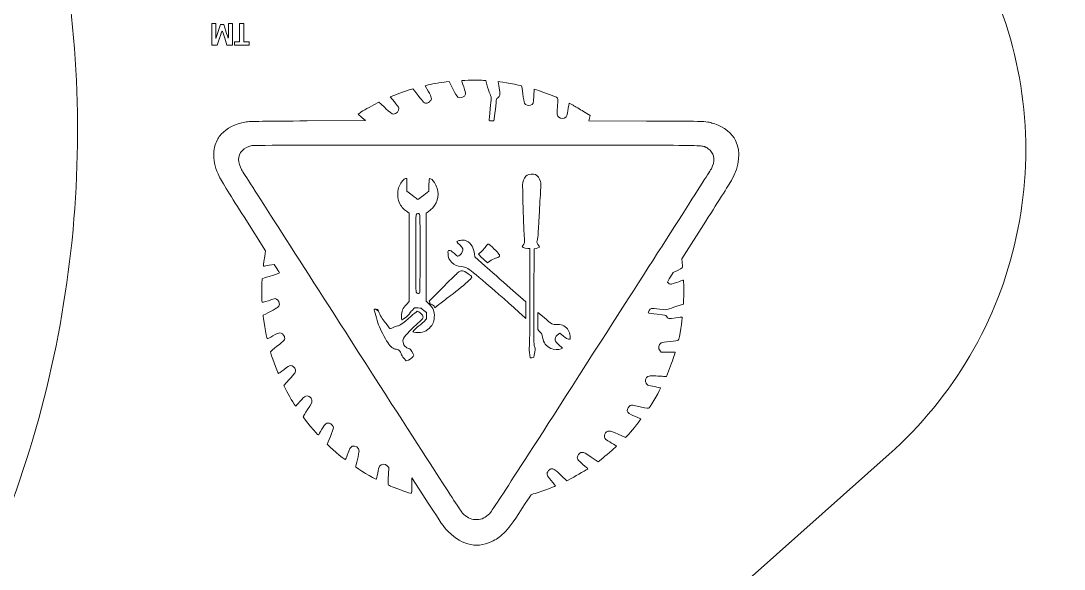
# Model space of a CAD drawing. Header units: inches. Extents: x -185 to 634, y 30 to 850.
# Drawn here: x -53.4 to 55.5, y 113.9 to 171.1 of the extents above; entities that cross this region are included whole.
import ezdxf

# ---------------------------------------------------------------- set-up
doc = ezdxf.new("R2010")
doc.units = ezdxf.units.IN
doc.header["$MEASUREMENT"] = 0
doc.layers.add('_U+00CD_U+00BC_U+00B2_U+00E3 1', color=7, linetype='Continuous')

msp = doc.modelspace()

# ---------------------------------------------------------------- linework, layer by layer
at = {"layer": '_U+00CD_U+00BC_U+00B2_U+00E3 1', "color": 1, "lineweight": 18, "true_color": 0xff0000}
for points in [[(-30.12, 169.87), (-30.12, 168.92), (-29.84, 168.92), (-29.55, 168.92), (-29.55, 168.74), (-29.55, 168.56), (-30.32, 168.56), (-31.09, 168.56), (-31.09, 168.74), (-31.09, 168.92), (-30.84, 168.92), (-30.58, 168.92), (-30.58, 169.87), (-30.58, 170.82), (-30.35, 170.82), (-30.12, 170.82), (-30.12, 169.87)], [(-5.09, 164.9), (-5.09, 164.9)], [(-10.4, 154.47), (-10.4, 154.47)]]:
    msp.add_lwpolyline(points, dxfattribs=at)
at = {"layer": '_U+00CD_U+00BC_U+00B2_U+00E3 1', "color": 7, "lineweight": 18, "true_color": 0xffffff}
for points in [[(-11.11, 469.04), (-10.46, 469.28), (-9.8, 469.46), (-9.13, 469.6), (-7.67, 469.9), (-6.18, 469.97), (-4.7, 469.81), (-3.22, 469.65), (-1.78, 469.25), (-0.43, 468.64), (0.93, 468.03), (2.18, 467.21), (3.28, 466.2), (4.38, 465.2), (5.32, 464.04), (6.05, 462.74), (6.05, 462.74), (163.75, 186.22), (163.75, 186.22), (164.49, 184.93), (165.16, 183.59), (165.76, 182.22), (167.56, 178.13), (168.69, 173.8), (169.13, 169.35), (169.57, 164.9), (169.31, 160.44), (168.35, 156.07), (167.4, 151.7), (165.77, 147.54), (163.51, 143.68), (161.25, 139.82), (158.42, 136.36), (155.08, 133.39), (155.08, 133.39), (50.81, 40.64), (50.81, 40.64), (49.34, 39.34), (47.64, 38.36), (45.77, 37.75), (44.35, 37.29), (42.88, 37.06), (41.39, 37.06), (41.39, 37.06), (37.32, 37.06), (37.32, 37.06), (36.33, 37.06), (35.34, 37.16), (34.37, 37.37), (32.91, 37.68), (31.52, 38.21), (30.23, 38.96), (28.94, 39.7), (27.78, 40.64), (26.78, 41.75), (25.79, 42.85), (24.97, 44.1), (24.37, 45.47), (23.76, 46.83), (23.38, 48.27), (23.22, 49.75), (23.07, 51.23), (23.14, 52.72), (23.45, 54.18), (23.76, 55.64), (24.3, 57.03), (25.04, 58.32), (25.04, 58.32), (55.17, 110.5), (55.17, 110.5), (61.13, 120.83), (65.41, 131.96), (67.89, 143.62), (70.36, 155.29), (70.99, 167.19), (69.74, 179.05), (68.77, 188.26), (66.69, 197.28), (63.53, 205.98), (63.53, 205.98), (42.8, 262.91), (42.8, 262.91), (40.21, 270.03), (36.53, 276.67), (31.87, 282.64), (27.2, 288.62), (21.65, 293.79), (15.37, 298.03), (9.08, 302.27), (2.21, 305.47), (-5.08, 307.56), (-11.56, 309.42), (-18.23, 310.36), (-24.96, 310.36), (-24.96, 310.36), (-24.96, 345.08), (-24.96, 345.08), (-24.96, 345.08), (-3.7, 345.08), (-3.7, 345.08), (-3.7, 345.08), (-3.7, 352.88), (-3.7, 352.88), (-3.7, 352.88), (-24.96, 352.88), (-24.96, 352.88), (-24.96, 352.88), (-24.96, 444.29), (-24.96, 444.29), (-24.96, 444.29), (-3.7, 444.29), (-3.7, 444.29), (-3.7, 444.29), (-3.7, 452.09), (-3.7, 452.09), (-3.7, 452.09), (-24.96, 452.09), (-24.96, 452.09), (-24.96, 453.68), (-24.74, 455.25), (-24.3, 456.78), (-23.81, 458.5), (-23.05, 460.12), (-22.05, 461.6), (-21.05, 463.08), (-19.83, 464.39), (-18.42, 465.49), (-17.01, 466.59), (-15.45, 467.46), (-13.77, 468.07), (-13.77, 468.07), (-11.11, 469.04), (-11.11, 469.04)], [(-128.95, 461.54), (-128.3, 461.78), (-127.64, 461.97), (-126.97, 462.11), (-125.51, 462.41), (-124.02, 462.48), (-122.54, 462.31), (-121.06, 462.15), (-119.62, 461.76), (-118.27, 461.14), (-116.91, 460.53), (-115.66, 459.71), (-114.56, 458.71), (-113.46, 457.71), (-112.53, 456.54), (-111.79, 455.25), (-111.79, 455.25), (45.91, 178.73), (45.91, 178.73), (46.65, 177.43), (47.32, 176.09), (47.92, 174.72), (49.72, 170.63), (50.85, 166.3), (51.29, 161.85), (51.73, 157.41), (51.47, 152.94), (50.51, 148.57), (49.56, 144.21), (47.93, 140.04), (45.67, 136.18), (43.41, 132.33), (40.58, 128.87), (37.24, 125.9), (37.24, 125.9), (-67.03, 33.14), (-67.03, 33.14), (-68.5, 31.84), (-70.2, 30.86), (-72.07, 30.26), (-73.49, 29.79), (-74.96, 29.56), (-76.45, 29.56), (-76.45, 29.56), (-80.52, 29.56), (-80.52, 29.56), (-81.52, 29.56), (-82.5, 29.66), (-83.47, 29.87), (-84.93, 30.18), (-86.32, 30.72), (-87.61, 31.46), (-88.9, 32.21), (-90.06, 33.14), (-91.06, 34.25), (-92.05, 35.36), (-92.87, 36.61), (-93.47, 37.97), (-94.08, 39.33), (-94.46, 40.77), (-94.62, 42.25), (-94.78, 43.74), (-94.7, 45.22), (-94.39, 46.68), (-94.08, 48.14), (-93.54, 49.53), (-92.8, 50.82), (-92.8, 50.82), (-62.67, 103.01), (-62.67, 103.01), (-56.71, 113.33), (-52.43, 124.46), (-49.95, 136.13), (-47.48, 147.79), (-46.85, 159.7), (-48.1, 171.55), (-49.07, 180.76), (-51.15, 189.78), (-54.32, 198.48), (-54.32, 198.48), (-75.04, 255.41), (-75.04, 255.41), (-77.63, 262.54), (-81.31, 269.17), (-85.97, 275.14), (-90.64, 281.12), (-96.19, 286.29), (-102.48, 290.53), (-108.76, 294.77), (-115.63, 297.98), (-122.92, 300.07), (-129.4, 301.92), (-136.07, 302.86), (-142.8, 302.86), (-142.8, 302.86), (-142.8, 337.59), (-142.8, 337.59), (-142.8, 337.59), (-121.54, 337.59), (-121.54, 337.59), (-121.54, 337.59), (-121.54, 345.38), (-121.54, 345.38), (-121.54, 345.38), (-142.8, 345.38), (-142.8, 345.38), (-142.8, 345.38), (-142.8, 436.8), (-142.8, 436.8), (-142.8, 436.8), (-121.54, 436.8), (-121.54, 436.8), (-121.54, 436.8), (-121.54, 444.59), (-121.54, 444.59), (-121.54, 444.59), (-142.8, 444.59), (-142.8, 444.59), (-142.8, 446.18), (-142.58, 447.75), (-142.14, 449.28), (-141.65, 451), (-140.89, 452.62), (-139.89, 454.1), (-138.89, 455.59), (-137.67, 456.89), (-136.26, 458), (-134.85, 459.1), (-133.29, 459.96), (-131.61, 460.58), (-131.61, 460.58), (-128.95, 461.54), (-128.95, 461.54)]]:
    msp.add_open_spline(points, degree=3, knots=[0, 0, 0, 0, 1, 1, 1, 2, 2, 2, 3, 3, 3, 4, 4, 4, 5, 5, 5, 6, 6, 6, 7, 7, 7, 8, 8, 8, 9, 9, 9, 10, 10, 10, 11, 11, 11, 12, 12, 12, 13, 13, 13, 14, 14, 14, 15, 15, 15, 16, 16, 16, 17, 17, 17, 18, 18, 18, 19, 19, 19, 20, 20, 20, 21, 21, 21, 22, 22, 22, 23, 23, 23, 24, 24, 24, 25, 25, 25, 26, 26, 26, 27, 27, 27, 28, 28, 28, 29, 29, 29, 30, 30, 30, 31, 31, 31, 32, 32, 32, 33, 33, 33, 34, 34, 34, 35, 35, 35, 36, 36, 36, 37, 37, 37, 38, 38, 38, 39, 39, 39, 40, 40, 40, 41, 41, 41, 42, 42, 42, 43, 43, 43, 44, 44, 44, 44], dxfattribs=at)
at = {"layer": '_U+00CD_U+00BC_U+00B2_U+00E3 1', "color": 1, "lineweight": 18, "true_color": 0xff0000}
for points, knots in [([(-32, 170.05), (-31.88, 169.68), (-31.78, 169.36), (-31.75, 169.32), (-31.73, 169.29), (-31.71, 169.61), (-31.71, 170.04), (-31.71, 170.04), (-31.71, 170.82), (-31.71, 170.82), (-31.71, 170.82), (-31.51, 170.82), (-31.51, 170.82), (-31.51, 170.82), (-31.3, 170.82), (-31.3, 170.82), (-31.3, 170.82), (-31.3, 169.69), (-31.3, 169.69), (-31.3, 169.69), (-31.3, 168.56), (-31.3, 168.56), (-31.3, 168.56), (-31.59, 168.57), (-31.59, 168.57), (-31.59, 168.57), (-31.89, 168.59), (-31.89, 168.59), (-31.89, 168.59), (-32.12, 169.32), (-32.12, 169.32), (-32.24, 169.72), (-32.36, 170.05), (-32.38, 170.05), (-32.39, 170.05), (-32.52, 169.72), (-32.65, 169.31), (-32.65, 169.31), (-32.9, 168.56), (-32.9, 168.56), (-32.9, 168.56), (-33.18, 168.56), (-33.18, 168.56), (-33.18, 168.56), (-33.46, 168.56), (-33.46, 168.56), (-33.46, 168.56), (-33.46, 169.69), (-33.46, 169.69), (-33.46, 169.69), (-33.46, 170.82), (-33.46, 170.82), (-33.46, 170.82), (-33.25, 170.82), (-33.25, 170.82), (-33.25, 170.82), (-33.05, 170.82), (-33.05, 170.82), (-33.05, 170.82), (-33.04, 170.04), (-33.04, 170.04), (-33.04, 170.04), (-33.03, 169.26), (-33.03, 169.26), (-33.03, 169.26), (-32.8, 169.99), (-32.8, 169.99), (-32.8, 169.99), (-32.56, 170.72), (-32.56, 170.72), (-32.56, 170.72), (-32.38, 170.72), (-32.38, 170.72), (-32.38, 170.72), (-32.2, 170.72), (-32.2, 170.72), (-32.2, 170.72), (-32, 170.05), (-32, 170.05)], [0, 0, 0, 0, 1, 1, 1, 2, 2, 2, 3, 3, 3, 4, 4, 4, 5, 5, 5, 6, 6, 6, 7, 7, 7, 8, 8, 8, 9, 9, 9, 10, 10, 10, 11, 11, 11, 12, 12, 12, 13, 13, 13, 14, 14, 14, 15, 15, 15, 16, 16, 16, 17, 17, 17, 18, 18, 18, 19, 19, 19, 20, 20, 20, 21, 21, 21, 22, 22, 22, 23, 23, 23, 24, 24, 24, 25, 25, 25, 26, 26, 26, 26]), ([(-8.31, 164.01), (-8.06, 163.52), (-7.87, 163.21), (-7.79, 163.16), (-7.53, 162.98), (-7.05, 163.17), (-6.97, 163.47), (-6.95, 163.55), (-7.03, 163.82), (-7.17, 164.22), (-7.3, 164.57), (-7.39, 164.86), (-7.37, 164.88), (-7.34, 164.91), (-5.42, 164.93), (-5.09, 164.9), (-5.09, 164.9), (-4.86, 164.88), (-4.86, 164.88), (-4.86, 164.88), (-4.67, 164.2), (-4.67, 164.2), (-4.56, 163.83), (-4.42, 163.43), (-4.37, 163.31), (-4.27, 163.1), (-4.27, 163.09), (-4.4, 161.93), (-4.47, 161.28), (-4.53, 160.73), (-4.53, 160.71), (-4.53, 160.69), (-4.41, 160.67), (-4.27, 160.67), (-4.05, 160.67), (-4.02, 160.68), (-3.99, 160.79), (-3.97, 160.9), (-3.76, 162.82), (-3.76, 162.94), (-3.76, 162.98), (-3.69, 163.05), (-3.61, 163.09), (-3.35, 163.24), (-3.34, 163.36), (-3.47, 164.11), (-3.54, 164.48), (-3.58, 164.78), (-3.57, 164.78), (-3.32, 164.78), (-1.19, 164.38), (-1.13, 164.32), (-1.11, 164.3), (-1.05, 163.93), (-0.99, 163.49), (-0.94, 163.03), (-0.87, 162.63), (-0.82, 162.54), (-0.71, 162.32), (-0.44, 162.23), (-0.19, 162.31), (0.09, 162.41), (0.11, 162.46), (0.14, 163.27), (0.14, 163.27), (0.17, 164), (0.17, 164), (0.17, 164), (0.68, 163.83), (0.68, 163.83), (1.21, 163.66), (2.47, 163.17), (2.6, 163.09), (2.66, 163.05), (2.66, 162.91), (2.62, 162.24), (2.56, 161.31), (2.57, 161.23), (2.75, 161.06), (2.93, 160.87), (3.31, 160.87), (3.48, 161.05), (3.59, 161.17), (3.63, 161.31), (3.81, 162.33), (3.81, 162.33), (3.84, 162.52), (3.84, 162.52), (3.84, 162.52), (4.24, 162.3), (4.24, 162.3), (4.46, 162.19), (4.95, 161.9), (5.33, 161.66), (5.33, 161.66), (6.03, 161.24), (6.03, 161.24), (6.03, 161.24), (5.97, 160.96), (5.97, 160.96), (5.97, 160.96), (5.9, 160.67), (5.9, 160.67), (5.9, 160.67), (11.92, 160.66), (11.92, 160.66), (18.44, 160.64), (18.14, 160.65), (19.04, 160.36), (20.01, 160.04), (20.85, 159.37), (21.21, 158.62), (21.77, 157.48), (21.62, 155.98), (20.8, 154.51), (20.7, 154.33), (19.48, 152.4), (18.1, 150.22), (18.1, 150.22), (15.59, 146.27), (15.59, 146.27), (15.59, 146.27), (15.62, 145.93), (15.62, 145.93), (15.64, 145.75), (15.67, 145.55), (15.68, 145.49), (15.71, 145.39), (15.65, 145.34), (15.2, 145.12), (15.2, 145.12), (14.7, 144.87), (14.7, 144.87), (14.7, 144.87), (14.4, 144.4), (14.4, 144.4), (14.24, 144.14), (14.11, 143.9), (14.11, 143.85), (14.11, 143.81), (14.19, 143.74), (14.29, 143.69), (14.46, 143.61), (14.47, 143.61), (15.04, 143.82), (15.36, 143.93), (15.66, 144.04), (15.71, 144.06), (15.8, 144.09), (15.8, 144.02), (15.79, 142.82), (15.79, 142.82), (15.78, 141.54), (15.78, 141.54), (15.78, 141.54), (15.06, 141.33), (15.06, 141.33), (14.67, 141.21), (14.26, 141.07), (14.16, 141.03), (13.99, 140.95), (13.92, 140.95), (13.27, 141.03), (12.3, 141.14), (12.34, 141.14), (12.18, 140.9), (12.11, 140.78), (12.07, 140.67), (12.09, 140.65), (12.11, 140.62), (12.53, 140.57), (13.02, 140.52), (13.89, 140.42), (13.91, 140.42), (13.98, 140.29), (14.11, 140.04), (14.25, 140.02), (14.96, 140.14), (15.32, 140.2), (15.62, 140.23), (15.64, 140.21), (15.7, 140.15), (15.31, 137.87), (15.23, 137.79), (15.21, 137.78), (14.83, 137.72), (14.37, 137.67), (13.92, 137.61), (13.5, 137.54), (13.45, 137.51), (13.16, 137.36), (13.1, 136.96), (13.32, 136.69), (13.32, 136.69), (13.45, 136.54), (13.45, 136.54), (13.45, 136.54), (14.17, 136.54), (14.17, 136.54), (14.17, 136.54), (14.89, 136.54), (14.89, 136.54), (14.89, 136.54), (14.85, 136.37), (14.85, 136.37), (14.81, 136.15), (14.49, 135.27), (14.21, 134.57), (14.21, 134.57), (13.99, 134.02), (13.99, 134.02), (13.99, 134.02), (13.7, 134.02), (13.7, 134.02), (13.55, 134.03), (13.17, 134.04), (12.88, 134.07), (12.57, 134.09), (12.26, 134.09), (12.17, 134.06), (11.76, 133.95), (11.68, 133.29), (12.06, 133.11), (12.13, 133.08), (12.45, 133.01), (12.77, 132.95), (13.09, 132.89), (13.37, 132.83), (13.38, 132.82), (13.42, 132.77), (12.4, 131), (12.17, 130.73), (12.11, 130.65), (12.03, 130.67), (11.25, 130.85), (10.43, 131.05), (10.39, 131.05), (10.22, 130.97), (10.05, 130.89), (9.9, 130.64), (9.9, 130.43), (9.9, 130.22), (10.12, 130.06), (10.72, 129.84), (11.04, 129.72), (11.31, 129.6), (11.32, 129.57), (11.34, 129.52), (10.51, 128.49), (10.05, 128), (10.05, 128), (9.72, 127.65), (9.72, 127.65), (9.72, 127.65), (8.96, 127.99), (8.96, 127.99), (8.52, 128.18), (8.13, 128.32), (8.03, 128.32), (7.58, 128.32), (7.34, 127.73), (7.67, 127.44), (7.73, 127.4), (7.99, 127.23), (8.27, 127.07), (8.54, 126.91), (8.77, 126.76), (8.77, 126.74), (8.77, 126.69), (7.95, 125.98), (7.34, 125.5), (7.34, 125.5), (6.87, 125.12), (6.87, 125.12), (6.87, 125.12), (6.14, 125.6), (6.14, 125.6), (5.55, 126), (5.38, 126.09), (5.22, 126.09), (5, 126.09), (4.84, 125.96), (4.73, 125.72), (4.62, 125.46), (4.71, 125.31), (5.28, 124.83), (5.56, 124.6), (5.79, 124.4), (5.79, 124.39), (5.79, 124.36), (4.61, 123.67), (4.11, 123.4), (4.11, 123.4), (3.58, 123.12), (3.58, 123.12), (3.58, 123.12), (3.05, 123.63), (3.05, 123.63), (2.37, 124.3), (2.28, 124.37), (2.04, 124.37), (1.88, 124.37), (1.82, 124.33), (1.69, 124.19), (1.42, 123.88), (1.46, 123.75), (1.97, 123.15), (2.21, 122.86), (2.4, 122.61), (2.4, 122.6), (2.4, 122.54), (0.48, 121.84), (0.07, 121.76), (-0.13, 121.72), (-0.15, 121.7), (-1.06, 120.28), (-2.13, 118.61), (-2.43, 118.21), (-2.98, 117.68), (-3.46, 117.22), (-3.73, 117.03), (-4.29, 116.77), (-5.88, 116), (-7.65, 116.5), (-9.03, 118.1), (-9.4, 118.52), (-9.74, 119.03), (-11.44, 121.68), (-11.44, 121.68), (-12.57, 123.44), (-12.57, 123.44), (-12.57, 123.44), (-12.58, 122.62), (-12.58, 122.62), (-12.59, 122.17), (-12.61, 121.8), (-12.64, 121.8), (-12.73, 121.8), (-14.22, 122.33), (-14.65, 122.51), (-15.15, 122.73), (-15.1, 122.57), (-15.03, 123.78), (-15.03, 123.78), (-14.99, 124.5), (-14.99, 124.5), (-14.99, 124.5), (-15.13, 124.66), (-15.13, 124.66), (-15.36, 124.94), (-15.77, 124.93), (-15.96, 124.65), (-16, 124.58), (-16.09, 124.25), (-16.15, 123.91), (-16.21, 123.57), (-16.28, 123.29), (-16.29, 123.29), (-16.42, 123.29), (-18.45, 124.5), (-18.45, 124.58), (-18.45, 124.61), (-18.36, 124.95), (-18.27, 125.34), (-18.17, 125.74), (-18.09, 126.14), (-18.09, 126.23), (-18.09, 126.58), (-18.49, 126.86), (-18.81, 126.73), (-18.99, 126.65), (-19.08, 126.49), (-19.32, 125.82), (-19.41, 125.56), (-19.5, 125.34), (-19.53, 125.34), (-19.62, 125.34), (-21.37, 126.82), (-21.41, 126.94), (-21.42, 126.96), (-21.28, 127.33), (-21.09, 127.75), (-20.91, 128.17), (-20.76, 128.58), (-20.76, 128.65), (-20.76, 128.82), (-20.98, 129.08), (-21.18, 129.13), (-21.49, 129.22), (-21.6, 129.13), (-21.97, 128.51), (-22.16, 128.19), (-22.32, 127.92), (-22.33, 127.91), (-22.39, 127.85), (-23.94, 129.69), (-23.94, 129.81), (-23.94, 129.84), (-23.73, 130.17), (-23.48, 130.56), (-23.09, 131.15), (-23.02, 131.29), (-23.02, 131.46), (-23.02, 131.63), (-23.05, 131.7), (-23.17, 131.81), (-23.51, 132.13), (-23.73, 132.04), (-24.27, 131.39), (-24.5, 131.12), (-24.7, 130.91), (-24.72, 130.92), (-24.78, 130.96), (-25.5, 132.17), (-25.75, 132.66), (-25.75, 132.66), (-25.96, 133.08), (-25.96, 133.08), (-25.96, 133.08), (-25.4, 133.68), (-25.4, 133.68), (-24.78, 134.34), (-24.68, 134.5), (-24.73, 134.72), (-24.79, 134.94), (-25.03, 135.15), (-25.24, 135.15), (-25.39, 135.15), (-25.51, 135.08), (-25.95, 134.71), (-26.24, 134.48), (-26.49, 134.3), (-26.51, 134.32), (-26.61, 134.42), (-27.33, 136.42), (-27.33, 136.59), (-27.33, 136.64), (-27.06, 136.87), (-26.66, 137.17), (-25.91, 137.73), (-25.78, 137.9), (-25.89, 138.17), (-25.98, 138.4), (-26.18, 138.56), (-26.37, 138.56), (-26.48, 138.56), (-26.72, 138.45), (-27.09, 138.24), (-27.4, 138.06), (-27.67, 137.93), (-27.69, 137.96), (-27.77, 138.04), (-28.15, 140.36), (-28.09, 140.41), (-28.08, 140.42), (-27.75, 140.59), (-27.35, 140.79), (-26.51, 141.21), (-26.38, 141.33), (-26.42, 141.65), (-26.45, 141.87), (-26.69, 142.13), (-26.86, 142.13), (-26.92, 142.13), (-27.23, 142.04), (-27.56, 141.92), (-28.06, 141.75), (-28.17, 141.72), (-28.21, 141.78), (-28.26, 141.86), (-28.25, 144.16), (-28.2, 144.21), (-28.18, 144.23), (-27.86, 144.33), (-27.48, 144.44), (-26.84, 144.63), (-26.4, 144.79), (-26.4, 144.84), (-26.4, 144.85), (-26.53, 145.05), (-26.68, 145.28), (-26.68, 145.28), (-26.96, 145.71), (-26.96, 145.71), (-26.96, 145.71), (-27.46, 145.62), (-27.46, 145.62), (-27.74, 145.57), (-28, 145.53), (-28.04, 145.52), (-28.11, 145.52), (-28.1, 145.61), (-27.94, 146.57), (-27.94, 146.57), (-27.85, 147.12), (-27.85, 147.12), (-27.85, 147.12), (-30.09, 150.65), (-30.09, 150.65), (-31.38, 152.68), (-32.47, 154.45), (-32.66, 154.82), (-33.1, 155.7), (-33.25, 156.27), (-33.25, 157.13), (-33.25, 157.69), (-33.24, 157.82), (-33.11, 158.17), (-32.94, 158.67), (-32.78, 158.95), (-32.48, 159.29), (-31.91, 159.92), (-31.1, 160.32), (-29.88, 160.58), (-29.7, 160.62), (-27.64, 160.65), (-23.51, 160.67), (-23.51, 160.67), (-17.41, 160.7), (-17.41, 160.7), (-17.41, 160.7), (-17.81, 161.03), (-17.81, 161.03), (-17.81, 161.03), (-18.2, 161.36), (-18.2, 161.36), (-18.2, 161.36), (-18.08, 161.46), (-18.08, 161.46), (-17.91, 161.59), (-17.19, 162.01), (-16.56, 162.35), (-16.56, 162.35), (-16.03, 162.63), (-16.03, 162.63), (-16.03, 162.63), (-15.79, 162.42), (-15.79, 162.42), (-15.65, 162.31), (-15.43, 162.1), (-15.29, 161.95), (-14.94, 161.6), (-14.66, 161.39), (-14.5, 161.39), (-14.21, 161.39), (-13.88, 161.75), (-13.94, 162.01), (-13.96, 162.08), (-14.17, 162.37), (-14.41, 162.66), (-14.41, 162.66), (-14.85, 163.18), (-14.85, 163.18), (-14.85, 163.18), (-14.37, 163.37), (-14.37, 163.37), (-13.78, 163.61), (-12.6, 164.01), (-12.49, 164.01), (-12.45, 164), (-12.19, 163.7), (-11.92, 163.33), (-11.41, 162.62), (-11.23, 162.48), (-10.97, 162.54), (-10.9, 162.56), (-10.77, 162.64), (-10.69, 162.72), (-10.46, 162.95), (-10.49, 163.12), (-10.87, 163.78), (-10.87, 163.78), (-11.2, 164.34), (-11.2, 164.34), (-11.2, 164.34), (-11, 164.4), (-11, 164.4), (-10.78, 164.47), (-9.45, 164.7), (-8.99, 164.76), (-8.99, 164.76), (-8.7, 164.79), (-8.7, 164.79), (-8.7, 164.79), (-8.31, 164.01), (-8.31, 164.01)], [0, 0, 0, 0, 1, 1, 1, 2, 2, 2, 3, 3, 3, 4, 4, 4, 5, 5, 5, 6, 6, 6, 7, 7, 7, 8, 8, 8, 9, 9, 9, 10, 10, 10, 11, 11, 11, 12, 12, 12, 13, 13, 13, 14, 14, 14, 15, 15, 15, 16, 16, 16, 17, 17, 17, 18, 18, 18, 19, 19, 19, 20, 20, 20, 21, 21, 21, 22, 22, 22, 23, 23, 23, 24, 24, 24, 25, 25, 25, 26, 26, 26, 27, 27, 27, 28, 28, 28, 29, 29, 29, 30, 30, 30, 31, 31, 31, 32, 32, 32, 33, 33, 33, 34, 34, 34, 35, 35, 35, 36, 36, 36, 37, 37, 37, 38, 38, 38, 39, 39, 39, 40, 40, 40, 41, 41, 41, 42, 42, 42, 43, 43, 43, 44, 44, 44, 45, 45, 45, 46, 46, 46, 47, 47, 47, 48, 48, 48, 49, 49, 49, 50, 50, 50, 51, 51, 51, 52, 52, 52, 53, 53, 53, 54, 54, 54, 55, 55, 55, 56, 56, 56, 57, 57, 57, 58, 58, 58, 59, 59, 59, 60, 60, 60, 61, 61, 61, 62, 62, 62, 63, 63, 63, 64, 64, 64, 65, 65, 65, 66, 66, 66, 67, 67, 67, 68, 68, 68, 69, 69, 69, 70, 70, 70, 71, 71, 71, 72, 72, 72, 73, 73, 73, 74, 74, 74, 75, 75, 75, 76, 76, 76, 77, 77, 77, 78, 78, 78, 79, 79, 79, 80, 80, 80, 81, 81, 81, 82, 82, 82, 83, 83, 83, 84, 84, 84, 85, 85, 85, 86, 86, 86, 87, 87, 87, 88, 88, 88, 89, 89, 89, 90, 90, 90, 91, 91, 91, 92, 92, 92, 93, 93, 93, 94, 94, 94, 95, 95, 95, 96, 96, 96, 97, 97, 97, 98, 98, 98, 99, 99, 99, 100, 100, 100, 101, 101, 101, 102, 102, 102, 103, 103, 103, 104, 104, 104, 105, 105, 105, 106, 106, 106, 107, 107, 107, 108, 108, 108, 109, 109, 109, 110, 110, 110, 111, 111, 111, 112, 112, 112, 113, 113, 113, 114, 114, 114, 115, 115, 115, 116, 116, 116, 117, 117, 117, 118, 118, 118, 119, 119, 119, 120, 120, 120, 121, 121, 121, 122, 122, 122, 123, 123, 123, 124, 124, 124, 125, 125, 125, 126, 126, 126, 127, 127, 127, 128, 128, 128, 129, 129, 129, 130, 130, 130, 131, 131, 131, 132, 132, 132, 133, 133, 133, 134, 134, 134, 135, 135, 135, 136, 136, 136, 137, 137, 137, 138, 138, 138, 139, 139, 139, 140, 140, 140, 141, 141, 141, 142, 142, 142, 143, 143, 143, 144, 144, 144, 145, 145, 145, 146, 146, 146, 147, 147, 147, 148, 148, 148, 149, 149, 149, 150, 150, 150, 151, 151, 151, 152, 152, 152, 153, 153, 153, 154, 154, 154, 155, 155, 155, 156, 156, 156, 157, 157, 157, 158, 158, 158, 159, 159, 159, 160, 160, 160, 161, 161, 161, 162, 162, 162, 163, 163, 163, 164, 164, 164, 165, 165, 165, 166, 166, 166, 167, 167, 167, 168, 168, 168, 169, 169, 169, 170, 170, 170, 171, 171, 171, 172, 172, 172, 173, 173, 173, 174, 174, 174, 175, 175, 175, 176, 176, 176, 177, 177, 177, 178, 178, 178, 179, 179, 179, 180, 180, 180, 181, 181, 181, 182, 182, 182, 183, 183, 183, 184, 184, 184, 185, 185, 185, 186, 186, 186, 187, 187, 187, 188, 188, 188, 189, 189, 189, 190, 190, 190, 191, 191, 191, 192, 192, 192, 193, 193, 193, 194, 194, 194, 195, 195, 195, 195]), ([(-5.82, 158.15), (-22.69, 158.15), (-29.09, 158.14), (-29.29, 158.1), (-30.12, 157.92), (-30.67, 157.34), (-30.67, 156.64), (-30.67, 156.39), (-30.52, 155.9), (-30.37, 155.61), (-30.29, 155.47), (-25.13, 147.42), (-18.91, 137.72), (-10.48, 124.59), (-7.51, 120), (-7.29, 119.76), (-7.12, 119.59), (-6.85, 119.37), (-6.67, 119.28), (-6.37, 119.12), (-6.32, 119.1), (-5.86, 119.1), (-5.43, 119.1), (-5.34, 119.12), (-5.07, 119.25), (-4.91, 119.33), (-4.64, 119.53), (-4.48, 119.69), (-4.26, 119.91), (-1.67, 123.91), (7.17, 137.69), (13.42, 147.43), (18.6, 155.53), (18.68, 155.69), (19.07, 156.46), (19.02, 157.11), (18.54, 157.61), (18.43, 157.72), (18.26, 157.85), (18.15, 157.9), (17.66, 158.16), (19.01, 158.15), (-5.82, 158.15)], [0, 0, 0, 0, 1, 1, 1, 2, 2, 2, 3, 3, 3, 4, 4, 4, 5, 5, 5, 6, 6, 6, 7, 7, 7, 8, 8, 8, 9, 9, 9, 10, 10, 10, 11, 11, 11, 12, 12, 12, 13, 13, 13, 14, 14, 14, 14]), ([(-9.46, 143.2), (-9.46, 143.2), (-10.78, 141.88), (-10.78, 141.88), (-10.78, 141.88), (-10.58, 141.69), (-10.78, 141.56), (-10.34, 141.13), (-10.21, 140.8), (-10.24, 140.21), (-10.26, 139.89), (-10.3, 139.73), (-10.4, 139.53), (-10.67, 139.01), (-11.13, 138.67), (-11.68, 138.6), (-11.97, 138.56), (-12.41, 138.6), (-12.47, 138.66), (-12.51, 138.7), (-11.78, 139.41), (-11.69, 139.41), (-11.66, 139.41), (-11.51, 139.55), (-11.35, 139.71), (-11.35, 139.71), (-11.05, 140.01), (-11.05, 140.01), (-11.05, 140.01), (-11.05, 140.34), (-11.05, 140.34), (-11.05, 140.34), (-11.05, 140.67), (-11.05, 140.67), (-11.05, 140.67), (-11.33, 140.91), (-11.33, 140.91), (-11.6, 141.15), (-11.61, 141.16), (-11.96, 141.16), (-11.96, 141.16), (-12.31, 141.16), (-12.31, 141.16), (-12.31, 141.16), (-12.55, 140.91), (-12.55, 140.91), (-12.69, 140.78), (-12.8, 140.63), (-12.8, 140.59), (-12.8, 140.5), (-13.57, 139.87), (-13.63, 139.91), (-13.65, 139.92), (-13.67, 140.09), (-13.67, 140.29), (-13.67, 140.81), (-13.52, 141.16), (-13.15, 141.53), (-13.15, 141.53), (-12.85, 141.83), (-12.85, 141.83), (-12.85, 141.83), (-12.85, 146.45), (-12.85, 146.45), (-12.85, 146.45), (-12.85, 151.06), (-12.85, 151.06), (-12.85, 151.06), (-13.13, 151.25), (-13.13, 151.25), (-13.48, 151.48), (-13.72, 151.77), (-13.91, 152.18), (-14.04, 152.45), (-14.05, 152.54), (-14.05, 153.02), (-14.05, 153.52), (-14.04, 153.58), (-13.89, 153.9), (-13.69, 154.32), (-13.4, 154.66), (-13.23, 154.66), (-13.23, 154.66), (-13.11, 154.66), (-13.11, 154.66), (-13.11, 154.66), (-13.11, 154), (-13.11, 154), (-13.11, 154), (-13.11, 153.35), (-13.11, 153.35), (-13.11, 153.35), (-12.55, 152.92), (-12.55, 152.92), (-12.25, 152.68), (-11.98, 152.49), (-11.95, 152.49), (-11.92, 152.49), (-11.65, 152.68), (-11.35, 152.92), (-11.35, 152.92), (-10.8, 153.35), (-10.8, 153.35), (-10.8, 153.35), (-10.8, 154.01), (-10.8, 154.01), (-10.79, 154.64), (-10.79, 154.66), (-10.69, 154.66), (-10.63, 154.66), (-10.5, 154.58), (-10.4, 154.47), (-10.16, 154.21), (-9.93, 153.73), (-9.86, 153.34), (-9.72, 152.54), (-10.16, 151.62), (-10.88, 151.2), (-10.88, 151.2), (-11.1, 151.06), (-11.1, 151.06), (-11.1, 151.06), (-11.1, 146.47), (-11.1, 146.47), (-11.1, 146.47), (-11.1, 141.88), (-11.1, 141.88), (-11.1, 141.88), (-10.78, 141.56), (-10.78, 141.56), (-10.47, 141.58), (-10.33, 141.42), (-10.27, 141.33), (-10.27, 141.33), (-10.17, 141.16), (-10.17, 141.16), (-10.17, 141.16), (-9.75, 141.51), (-9.75, 141.51), (-9.52, 141.7), (-9, 142.1), (-8.6, 142.41), (-7.74, 143.05), (-7.04, 143.63), (-6.6, 144.05), (-6.23, 144.4), (-6.22, 144.37), (-6.73, 144.75), (-7, 144.95), (-7.12, 145.01), (-7.3, 145.02), (-7.51, 145.03), (-7.56, 145.01), (-7.84, 144.78), (-8.01, 144.64), (-8.74, 143.93), (-9.46, 143.2)], [0, 0, 0, 0, 1, 1, 1, 2, 2, 2, 3, 3, 3, 4, 4, 4, 5, 5, 5, 6, 6, 6, 7, 7, 7, 8, 8, 8, 9, 9, 9, 10, 10, 10, 11, 11, 11, 12, 12, 12, 13, 13, 13, 14, 14, 14, 15, 15, 15, 16, 16, 16, 17, 17, 17, 18, 18, 18, 19, 19, 19, 20, 20, 20, 21, 21, 21, 22, 22, 22, 23, 23, 23, 24, 24, 24, 25, 25, 25, 26, 26, 26, 27, 27, 27, 28, 28, 28, 29, 29, 29, 30, 30, 30, 31, 31, 31, 32, 32, 32, 33, 33, 33, 34, 34, 34, 35, 35, 35, 36, 36, 36, 37, 37, 37, 38, 38, 38, 39, 39, 39, 40, 40, 40, 41, 41, 41, 42, 42, 42, 43, 43, 43, 44, 44, 44, 45, 45, 45, 46, 46, 46, 47, 47, 47, 48, 48, 48, 49, 49, 49, 50, 50, 50, 51, 51, 51, 52, 52, 52, 52]), ([(-0.46, 147.37), (-0.89, 147.37), (-1.18, 147.54), (-1.01, 147.68), (-0.83, 147.83), (-0.78, 148.02), (-0.83, 148.36), (-0.9, 148.78), (-1.06, 154.04), (-1.01, 154.26), (-0.95, 154.54), (-0.72, 154.92), (-0.55, 155.02), (-0.37, 155.13), (0.12, 155.16), (0.33, 155.07), (0.5, 155), (0.76, 154.66), (0.84, 154.37), (0.91, 154.15), (0.91, 153.99), (0.86, 153.37), (0.83, 152.97), (0.76, 151.8), (0.71, 150.79), (0.59, 148.67), (0.57, 148.37), (0.49, 148.19), (0.44, 148.05), (0.52, 147.82), (0.69, 147.62), (0.79, 147.51), (0.69, 147.43), (0.39, 147.38), (0.39, 147.38), (0.17, 147.34), (0.17, 147.34), (0.17, 147.34), (0.16, 142.32), (0.16, 142.32), (0.14, 137.85), (0.15, 137.29), (0.22, 137.15), (0.29, 137.02), (0.29, 136.93), (0.25, 136.6), (0.15, 135.95), (0.17, 135.97), (-0.06, 135.97), (-0.06, 135.97), (-0.25, 135.97), (-0.25, 135.97), (-0.25, 135.97), (-0.32, 136.5), (-0.32, 136.5), (-0.36, 136.89), (-0.37, 137.06), (-0.32, 137.17), (-0.28, 137.27), (-0.27, 138.82), (-0.27, 142.34), (-0.27, 142.34), (-0.27, 147.37), (-0.27, 147.37), (-0.27, 147.37), (-0.46, 147.37), (-0.46, 147.37)], [0, 0, 0, 0, 1, 1, 1, 2, 2, 2, 3, 3, 3, 4, 4, 4, 5, 5, 5, 6, 6, 6, 7, 7, 7, 8, 8, 8, 9, 9, 9, 10, 10, 10, 11, 11, 11, 12, 12, 12, 13, 13, 13, 14, 14, 14, 15, 15, 15, 16, 16, 16, 17, 17, 17, 18, 18, 18, 19, 19, 19, 20, 20, 20, 21, 21, 21, 22, 22, 22, 22]), ([(-11.77, 150.92), (-11.85, 151.07), (-12.07, 151.05), (-12.13, 150.89), (-12.16, 150.8), (-12.18, 149.25), (-12.18, 146.81), (-12.18, 143.33), (-12.17, 142.86), (-12.1, 142.76), (-12.01, 142.64), (-11.88, 142.61), (-11.78, 142.71), (-11.7, 142.79), (-11.69, 150.77), (-11.77, 150.92)], [0, 0, 0, 0, 1, 1, 1, 2, 2, 2, 3, 3, 3, 4, 4, 4, 5, 5, 5, 5]), ([(-0.79, 140.17), (-3.92, 142.99), (-6.39, 145.1), (-6.87, 145.36), (-6.95, 145.4), (-7.19, 145.46), (-7.41, 145.47), (-7.86, 145.51), (-8.13, 145.62), (-8.41, 145.91), (-8.69, 146.19), (-8.81, 146.46), (-8.81, 146.83), (-8.82, 147.13), (-8.81, 147.14), (-8.68, 147.16), (-8.56, 147.17), (-8.46, 147.11), (-8.18, 146.86), (-7.99, 146.69), (-7.81, 146.55), (-7.78, 146.55), (-7.67, 146.55), (-7.39, 146.83), (-7.32, 147), (-7.2, 147.29), (-7.23, 147.37), (-7.59, 147.74), (-7.92, 148.06), (-7.93, 148.08), (-7.82, 148.14), (-7.76, 148.17), (-7.57, 148.21), (-7.39, 148.22), (-7.13, 148.25), (-7.03, 148.23), (-6.85, 148.14), (-6.4, 147.91), (-6.11, 147.42), (-6.04, 146.76), (-6.04, 146.76), (-6, 146.5), (-6, 146.5), (-6, 146.5), (-4.97, 145.57), (-4.97, 145.57), (-4.4, 145.06), (-3.21, 144), (-2.31, 143.22), (-2.31, 143.22), (-0.68, 141.8), (-0.68, 141.8), (-0.68, 141.8), (-0.68, 140.93), (-0.68, 140.93), (-0.68, 140.93), (-0.68, 140.06), (-0.68, 140.06), (-0.68, 140.06), (-0.79, 140.17), (-0.79, 140.17)], [0, 0, 0, 0, 1, 1, 1, 2, 2, 2, 3, 3, 3, 4, 4, 4, 5, 5, 5, 6, 6, 6, 7, 7, 7, 8, 8, 8, 9, 9, 9, 10, 10, 10, 11, 11, 11, 12, 12, 12, 13, 13, 13, 14, 14, 14, 15, 15, 15, 16, 16, 16, 17, 17, 17, 18, 18, 18, 19, 19, 19, 20, 20, 20, 20]), ([(-5.29, 147.08), (-5.11, 147.25), (-4.92, 147.47), (-4.87, 147.56), (-4.8, 147.71), (-4.65, 147.83), (-4.56, 147.83), (-4.55, 147.83), (-4.3, 147.61), (-4.01, 147.33), (-3.48, 146.82), (-3.35, 146.64), (-3.45, 146.52), (-3.49, 146.48), (-3.67, 146.4), (-3.85, 146.34), (-4.04, 146.28), (-4.31, 146.15), (-4.44, 146.05), (-4.44, 146.05), (-4.69, 145.87), (-4.69, 145.87), (-4.69, 145.87), (-5.03, 146.18), (-5.03, 146.18), (-5.22, 146.35), (-5.43, 146.55), (-5.5, 146.62), (-5.5, 146.62), (-5.63, 146.76), (-5.63, 146.76), (-5.63, 146.76), (-5.29, 147.08), (-5.29, 147.08)], [0, 0, 0, 0, 1, 1, 1, 2, 2, 2, 3, 3, 3, 4, 4, 4, 5, 5, 5, 6, 6, 6, 7, 7, 7, 8, 8, 8, 9, 9, 9, 10, 10, 10, 11, 11, 11, 11]), ([(-16.06, 140.81), (-16.06, 140.81), (-16.06, 140.81), (-16.06, 140.81), (-16.14, 141.03), (-16.16, 141.06), (-16.5, 141.03), (-16.49, 141.04), (-16.4, 141.06), (-16.06, 140.81), (-15.91, 140.41), (-15.64, 139.95), (-15.37, 139.66), (-15.23, 139.51), (-15.11, 139.34), (-15.09, 139.28), (-15.07, 139.22), (-15.01, 139.13), (-14.95, 139.08), (-14.86, 138.99), (-14.84, 139), (-14.47, 139.15), (-14.26, 139.24), (-14.04, 139.31), (-13.98, 139.31), (-13.86, 139.31), (-13.52, 139.56), (-12.67, 140.29), (-12.39, 140.53), (-12.11, 140.75), (-12.07, 140.79), (-11.99, 140.85), (-11.94, 140.83), (-11.69, 140.62), (-11.46, 140.42), (-11.41, 140.35), (-11.41, 140.21), (-11.41, 140.08), (-11.47, 140), (-11.79, 139.73), (-12.16, 139.42), (-13.03, 138.53), (-13.35, 138.14), (-13.55, 137.9), (-13.57, 137.65), (-13.41, 137.33), (-13.33, 137.17), (-13.24, 137.08), (-13.09, 137), (-12.97, 136.94), (-12.84, 136.9), (-12.81, 136.9), (-12.73, 136.9), (-12.39, 136.36), (-12.39, 136.23), (-12.39, 136.07), (-12.69, 135.79), (-12.95, 135.71), (-12.95, 135.71), (-13.17, 135.64), (-13.17, 135.64), (-13.17, 135.64), (-13.42, 135.92), (-13.42, 135.92), (-13.55, 136.07), (-13.67, 136.26), (-13.69, 136.33), (-13.7, 136.4), (-13.77, 136.54), (-13.83, 136.64), (-13.94, 136.79), (-13.99, 136.82), (-14.19, 136.85), (-14.52, 136.88), (-14.81, 137.1), (-15.1, 137.54), (-15.4, 137.98), (-15.86, 138.89), (-16.06, 139.41), (-16.23, 139.87), (-16.54, 140.99), (-16.5, 141.03)], [0, 0, 0, 0, 1, 1, 1, 2, 2, 2, 3, 3, 3, 4, 4, 4, 5, 5, 5, 6, 6, 6, 7, 7, 7, 8, 8, 8, 9, 9, 9, 10, 10, 10, 11, 11, 11, 12, 12, 12, 13, 13, 13, 14, 14, 14, 15, 15, 15, 16, 16, 16, 17, 17, 17, 18, 18, 18, 19, 19, 19, 20, 20, 20, 21, 21, 21, 22, 22, 22, 23, 23, 23, 24, 24, 24, 25, 25, 25, 26, 26, 26, 27, 27, 27, 27]), ([(2.99, 136.89), (2.73, 136.79), (2.2, 136.82), (1.94, 136.94), (1.41, 137.19), (1.16, 137.51), (1.07, 138.08), (1.02, 138.41), (0.99, 138.46), (0.72, 138.75), (0.72, 138.75), (0.55, 138.93), (0.55, 138.93), (0.55, 138.93), (0.57, 139.82), (0.57, 139.82), (0.57, 139.82), (0.58, 140.7), (0.58, 140.7), (0.58, 140.7), (1.22, 140.15), (1.22, 140.15), (2.1, 139.4), (2.03, 139.44), (2.58, 139.44), (3, 139.44), (3.07, 139.42), (3.29, 139.29), (3.66, 139.08), (3.91, 138.67), (3.93, 138.25), (3.93, 138.25), (3.95, 137.92), (3.95, 137.92), (3.95, 137.92), (3.76, 137.92), (3.76, 137.92), (3.6, 137.92), (3.52, 137.97), (3.23, 138.23), (3.23, 138.23), (2.88, 138.53), (2.88, 138.53), (2.88, 138.53), (2.72, 138.44), (2.72, 138.44), (2.52, 138.31), (2.41, 138.14), (2.37, 137.91), (2.34, 137.73), (2.36, 137.71), (2.74, 137.34), (2.74, 137.34), (3.15, 136.96), (3.15, 136.96), (3.15, 136.96), (2.99, 136.89), (2.99, 136.89)], [0, 0, 0, 0, 1, 1, 1, 2, 2, 2, 3, 3, 3, 4, 4, 4, 5, 5, 5, 6, 6, 6, 7, 7, 7, 8, 8, 8, 9, 9, 9, 10, 10, 10, 11, 11, 11, 12, 12, 12, 13, 13, 13, 14, 14, 14, 15, 15, 15, 16, 16, 16, 17, 17, 17, 18, 18, 18, 19, 19, 19, 19])]:
    msp.add_open_spline(points, degree=3, knots=knots, dxfattribs=at)

doc.saveas('drawing.dxf')
